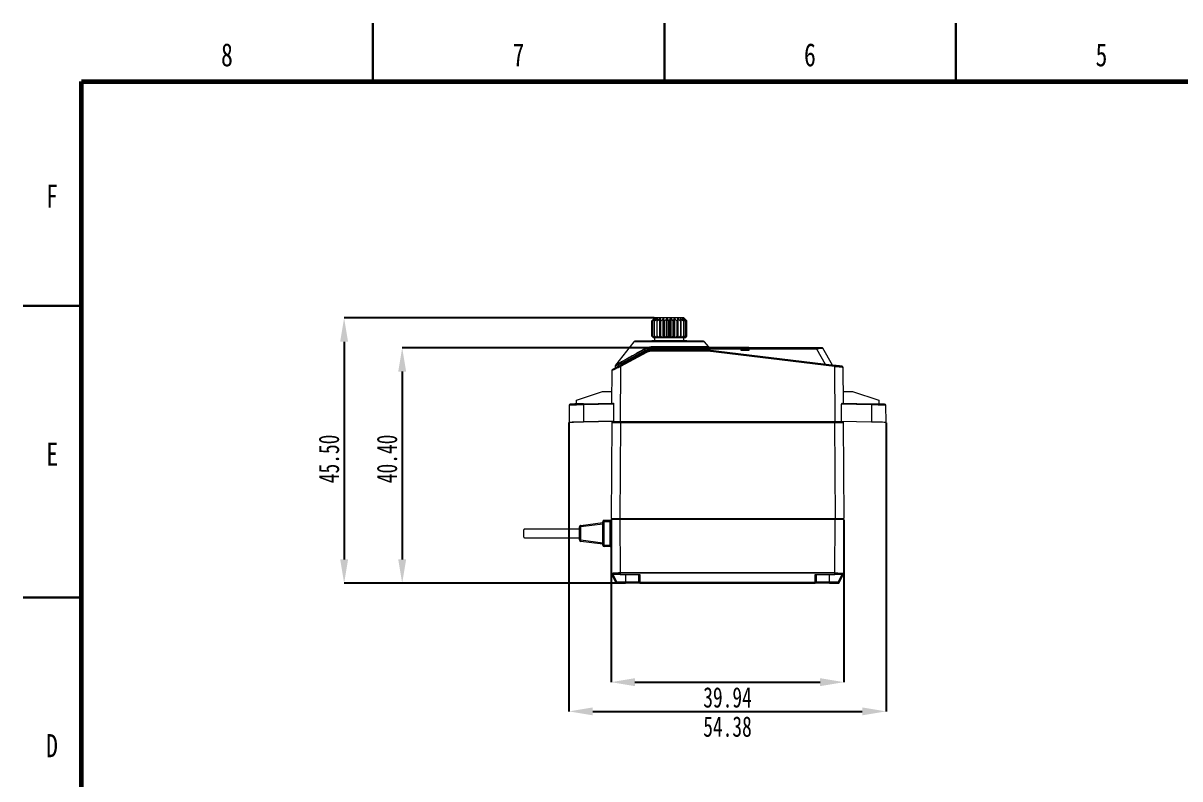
# Model space of a CAD drawing. Header units: millimetres. Extents: x 0 to 420, y 0 to 297.
# Drawn here: x 0 to 198.4, y 167.4 to 297 of the extents above; entities that cross this region are included whole.
import ezdxf

# ---------------------------------------------------------------- set-up
doc = ezdxf.new("R2010")
doc.units = ezdxf.units.MM
doc.layers.add('标注层', color=4, linetype='Continuous', lineweight=15)
doc.styles.add('SLDTEXTSTYLE1', font='TXT', dxfattribs={"width": 0.7})
doc.styles.add('SLDTEXTSTYLE5', font='TXT', dxfattribs={"width": 0.75})
doc.dimstyles.new('SLDDIMSTYLE0', dxfattribs={"dimtxt": 3.5, "dimasz": 4.08, "dimexe": 0, "dimexo": 0.0625, "dimgap": 0.875, "dimtad": 2, "dimrnd": 1e-09, "dimzin": 4, "dimdsep": 46, "dimtxsty": 'SLDTEXTSTYLE1', "dimsah": 1, "dimcen": 0.09, "dimadec": 0, "dimazin": 1, "dimtfac": 1, "dimtofl": 0, "dimtmove": 0, "dimatfit": 3, "dimfxl": 1, "dimfrac": 2, "dimtolj": 1, "dimtzin": 12, "dimarcsym": 0})
doc.dimstyles.new('SLDDIMSTYLE1', dxfattribs={"dimtxt": 3.5, "dimasz": 4.08, "dimexe": 0, "dimexo": 0.0625, "dimgap": 0.875, "dimtad": 2, "dimrnd": 1e-09, "dimzin": 12, "dimdsep": 46, "dimtxsty": 'SLDTEXTSTYLE1', "dimsah": 1, "dimcen": 0.09, "dimadec": 0, "dimazin": 3, "dimtfac": 1, "dimtofl": 0, "dimtmove": 0, "dimatfit": 3, "dimfxl": 1, "dimfrac": 2, "dimtolj": 1, "dimtzin": 12, "dimarcsym": 0})

# ---------------------------------------------------------------- blocks, each defined once
blk = doc.blocks.new('*D7')
at = {"layer": 'Defpoints', "color": 0, "transparency": 16777216}
for p in [(108.32, 246.43), (55.06, 200.93), (101.84, 200.93)]:
    blk.add_point(p, dxfattribs=at)
at = {"layer": '标注层', "color": 0, "lineweight": -2, "transparency": 16777216}
for p, q in [((108.26, 246.43), (55.06, 246.43)), ((55.06, 242.35), (55.06, 205.01)), ((101.78, 200.93), (55.06, 200.93))]:
    blk.add_line(p, q, dxfattribs=at)
at = {"layer": '标注层', "color": 0, "transparency": 16777216}
for points in [[(54.38, 242.35), (55.74, 242.35), (55.06, 246.43)], [(54.38, 205.01), (55.74, 205.01), (55.06, 200.93)]]:
    blk.add_solid(points, dxfattribs=at)
at = {"layer": '标注层', "color": 0, "transparency": 16777216, "insert": (50.69, 222.26), "char_height": 3.5, "attachment_point": 2, "rotation": 90, "style": 'SLDTEXTSTYLE1'}
blk.add_mtext('\\A1;45.50', dxfattribs=at)
blk = doc.blocks.new('*D8')
at = {"layer": 'Defpoints', "color": 0, "transparency": 16777216}
for p in [(124.52, 241.33), (65.02, 200.93), (101.84, 200.93)]:
    blk.add_point(p, dxfattribs=at)
at = {"layer": '标注层', "color": 0, "lineweight": -2, "transparency": 16777216}
for p, q in [((124.46, 241.33), (65.02, 241.33)), ((65.02, 237.25), (65.02, 205.01)), ((101.78, 200.93), (65.02, 200.93))]:
    blk.add_line(p, q, dxfattribs=at)
at = {"layer": '标注层', "color": 0, "transparency": 16777216}
for points in [[(64.34, 237.25), (65.7, 237.25), (65.02, 241.33)], [(64.34, 205.01), (65.7, 205.01), (65.02, 200.93)]]:
    blk.add_solid(points, dxfattribs=at)
at = {"layer": '标注层', "color": 0, "transparency": 16777216, "insert": (60.65, 222.26), "char_height": 3.5, "attachment_point": 2, "rotation": 90, "style": 'SLDTEXTSTYLE1'}
blk.add_mtext('\\A1;40.40', dxfattribs=at)
blk = doc.blocks.new('*D14')
at = {"layer": 'Defpoints', "color": 0, "transparency": 16777216}
for p in [(93.63, 228.52), (148.01, 228.52), (148.01, 178.96)]:
    blk.add_point(p, dxfattribs=at)
at = {"layer": '标注层', "color": 0, "lineweight": -2, "transparency": 16777216}
for p, q in [((93.63, 228.46), (93.63, 178.96)), ((148.01, 228.46), (148.01, 178.96)), ((97.71, 178.96), (143.93, 178.96))]:
    blk.add_line(p, q, dxfattribs=at)
at = {"layer": '标注层', "color": 0, "transparency": 16777216}
for points in [[(97.71, 179.64), (97.71, 178.28), (93.63, 178.96)], [(143.93, 179.64), (143.93, 178.28), (148.01, 178.96)]]:
    blk.add_solid(points, dxfattribs=at)
at = {"layer": '标注层', "color": 0, "transparency": 16777216, "insert": (120.82, 176.33), "char_height": 3.5, "attachment_point": 5, "style": 'SLDTEXTSTYLE1'}
blk.add_mtext('\\A1;54.38', dxfattribs=at)
blk = doc.blocks.new('*D15')
at = {"layer": 'Defpoints', "color": 0, "transparency": 16777216}
for p in [(100.85, 211.88), (140.79, 211.88), (140.79, 183.97)]:
    blk.add_point(p, dxfattribs=at)
at = {"layer": '标注层', "color": 0, "lineweight": -2, "transparency": 16777216}
for p, q in [((100.85, 211.82), (100.85, 183.97)), ((140.79, 211.82), (140.79, 183.97)), ((104.93, 183.97), (136.71, 183.97))]:
    blk.add_line(p, q, dxfattribs=at)
at = {"layer": '标注层', "color": 0, "transparency": 16777216}
for points in [[(104.93, 184.65), (104.93, 183.29), (100.85, 183.97)], [(136.71, 184.65), (136.71, 183.29), (140.79, 183.97)]]:
    blk.add_solid(points, dxfattribs=at)
at = {"layer": '标注层', "color": 0, "transparency": 16777216, "insert": (120.82, 181.34), "char_height": 3.5, "attachment_point": 5, "style": 'SLDTEXTSTYLE1'}
blk.add_mtext('\\A1;39.94', dxfattribs=at)

msp = doc.modelspace()

# ---------------------------------------------------------------- linework, layer by layer
at = {"color": 7, "linetype": 'Continuous', "lineweight": 30}
for p, q in [((60, 287), (60, 297)), ((110, 287), (110, 297)), ((160, 287), (160, 297)), ((10, 248.5), (0, 248.5)), ((10, 198.5), (0, 198.5))]:
    msp.add_line(p, q, dxfattribs=at)
at = {"color": 7, "linetype": 'Continuous', "lineweight": 60}
for p, q in [((10, 10), (10, 287)), ((10, 287), (410, 287))]:
    msp.add_line(p, q, dxfattribs=at)
at = {"color": 7, "linetype": 'Continuous', "lineweight": 15}
for p, q in [((107.829, 245.933), (108.232, 246.312)), ((108.323, 246.433), (107.912, 246.023)), ((108.245, 246.312), (107.931, 245.933)), ((107.972, 245.933), (108.412, 246.312)), ((108.445, 246.312), (108.22, 245.933)), ((108.294, 245.933), (108.744, 246.312)), ((113.323, 246.433), (108.323, 246.433)), ((108.794, 246.312), (108.673, 245.933)), ((108.775, 245.933), (109.206, 246.312)), ((109.206, 243.033), (109.206, 246.312)), ((109.27, 246.312), (109.261, 245.933)), ((109.385, 245.933), (109.77, 246.312)), ((109.77, 243.033), (109.77, 246.312)), ((109.844, 246.312), (109.947, 245.933)), ((109.844, 243.033), (109.844, 246.312)), ((110.085, 245.933), (110.4, 246.312)), ((110.4, 243.033), (110.4, 246.312)), ((110.48, 246.312), (110.688, 245.933)), ((110.48, 243.033), (110.48, 246.312)), ((110.831, 245.933), (111.056, 246.312)), ((111.056, 243.033), (111.056, 246.312)), ((111.137, 246.312), (111.438, 245.933)), ((111.137, 243.033), (111.137, 246.312)), ((111.577, 245.933), (111.698, 246.312)), ((111.698, 243.033), (111.698, 246.312)), ((111.774, 246.312), (112.149, 245.933)), ((111.774, 243.033), (111.774, 246.312)), ((112.276, 245.933), (112.285, 246.312)), ((112.285, 243.033), (112.285, 246.312)), ((112.351, 246.312), (112.776, 245.933)), ((112.351, 243.033), (112.351, 246.312)), ((112.883, 245.933), (112.78, 246.312)), ((112.833, 246.312), (113.281, 245.933)), ((113.36, 245.933), (113.152, 246.312)), ((113.188, 246.312), (113.631, 245.933)), ((113.547, 246.209), (113.323, 246.433)), ((113.678, 245.933), (113.378, 246.312)), ((113.394, 246.312), (113.805, 245.933)), ((113.817, 245.933), (113.547, 246.209)), ((107.912, 246.023), (107.823, 245.933)), ((107.823, 245.933), (107.829, 245.933)), ((107.823, 245.933), (107.823, 243.333)), ((107.829, 243.333), (107.829, 245.933)), ((107.931, 245.933), (107.972, 245.933)), ((107.931, 245.933), (107.931, 243.333)), ((107.972, 243.333), (107.972, 245.933)), ((108.22, 245.933), (108.294, 245.933)), ((108.22, 245.933), (108.22, 243.333)), ((108.294, 243.333), (108.294, 245.933)), ((108.673, 245.933), (108.775, 245.933)), ((108.673, 245.933), (108.673, 243.333)), ((108.775, 243.333), (108.775, 245.933)), ((109.261, 245.933), (109.385, 245.933)), ((109.261, 245.933), (109.261, 243.333)), ((109.385, 243.333), (109.385, 245.933)), ((109.947, 245.933), (110.085, 245.933)), ((109.947, 245.933), (109.947, 243.333)), ((110.085, 243.333), (110.085, 245.933)), ((110.688, 245.933), (110.688, 243.333)), ((110.688, 245.933), (110.831, 245.933)), ((110.831, 243.333), (110.831, 245.933)), ((111.438, 245.933), (111.577, 245.933)), ((111.438, 245.933), (111.438, 243.333)), ((111.577, 243.333), (111.577, 245.933)), ((112.149, 245.933), (112.276, 245.933)), ((112.149, 245.933), (112.149, 243.333)), ((112.276, 243.333), (112.276, 245.933)), ((112.776, 245.933), (112.883, 245.933)), ((112.776, 245.933), (112.776, 243.333)), ((112.883, 243.333), (112.883, 245.933)), ((113.281, 245.933), (113.36, 245.933)), ((113.281, 245.933), (113.281, 243.333)), ((113.36, 243.333), (113.36, 245.933)), ((113.631, 245.933), (113.678, 245.933)), ((113.631, 245.933), (113.631, 243.333)), ((113.678, 243.333), (113.678, 245.933)), ((113.805, 245.933), (113.817, 245.933)), ((113.805, 245.933), (113.805, 243.333)), ((113.817, 243.333), (113.817, 245.933)), ((104.763, 242.356), (101.606, 238.316)), ((107.823, 243.333), (107.912, 243.245)), ((107.823, 242.533), (107.823, 242.433)), ((113.823, 242.533), (107.823, 242.533)), ((108.146, 243.033), (107.829, 243.333)), ((107.912, 243.244), (108.123, 243.033)), ((107.931, 243.333), (107.972, 243.333)), ((107.931, 243.333), (108.178, 243.033)), ((108.318, 243.033), (107.972, 243.333)), ((108.146, 243.033), (108.123, 243.033)), ((108.178, 243.033), (108.146, 243.033)), ((108.318, 243.033), (108.178, 243.033)), ((108.22, 243.333), (108.397, 243.033)), ((108.648, 243.033), (108.294, 243.333)), ((108.397, 243.033), (108.318, 243.033)), ((108.323, 243.033), (108.323, 242.533)), ((108.648, 243.033), (108.397, 243.033)), ((108.744, 243.033), (108.648, 243.033)), ((108.673, 243.333), (108.775, 243.333)), ((108.673, 243.333), (108.768, 243.033)), ((108.768, 243.033), (108.744, 243.033)), ((109.114, 243.033), (108.768, 243.033)), ((109.114, 243.033), (108.775, 243.333)), ((109.206, 243.033), (109.114, 243.033)), ((109.268, 243.033), (109.206, 243.033)), ((109.261, 243.333), (109.385, 243.333)), ((109.261, 243.333), (109.268, 243.033)), ((109.688, 243.033), (109.268, 243.033)), ((109.688, 243.033), (109.385, 243.333)), ((109.77, 243.033), (109.688, 243.033)), ((109.844, 243.033), (109.77, 243.033)), ((109.866, 243.033), (109.844, 243.033)), ((109.947, 243.333), (109.866, 243.033)), ((110.333, 243.033), (109.866, 243.033)), ((109.947, 243.333), (110.085, 243.333)), ((110.333, 243.033), (110.085, 243.333)), ((110.4, 243.033), (110.333, 243.033)), ((110.48, 243.033), (110.4, 243.033)), ((110.524, 243.033), (110.48, 243.033)), ((110.688, 243.333), (110.524, 243.033)), ((111.008, 243.033), (110.524, 243.033)), ((110.688, 243.333), (110.831, 243.333)), ((111.008, 243.033), (110.831, 243.333)), ((111.056, 243.033), (111.008, 243.033)), ((111.137, 243.033), (111.056, 243.033)), ((111.201, 243.033), (111.137, 243.033)), ((111.438, 243.333), (111.201, 243.033)), ((111.672, 243.033), (111.201, 243.033)), ((111.438, 243.333), (111.577, 243.333)), ((111.672, 243.033), (111.577, 243.333)), ((111.698, 243.033), (111.672, 243.033)), ((111.774, 243.033), (111.698, 243.033)), ((111.854, 243.033), (111.774, 243.033)), ((112.149, 243.333), (111.854, 243.033)), ((112.283, 243.033), (111.854, 243.033)), ((112.283, 243.033), (112.276, 243.333)), ((112.285, 243.033), (112.283, 243.033)), ((112.351, 243.033), (112.285, 243.033)), ((112.442, 243.033), (112.351, 243.033)), ((112.776, 243.333), (112.442, 243.033)), ((112.802, 243.033), (112.442, 243.033)), ((112.776, 243.333), (112.883, 243.333)), ((112.833, 243.033), (112.801, 243.033)), ((112.802, 243.033), (112.883, 243.333)), ((112.928, 243.033), (112.833, 243.033)), ((113.281, 243.333), (112.928, 243.033)), ((113.196, 243.033), (112.928, 243.033)), ((113.196, 243.033), (113.36, 243.333)), ((113.283, 243.033), (113.196, 243.033)), ((113.281, 243.333), (113.36, 243.333)), ((113.631, 243.333), (113.283, 243.033)), ((113.323, 242.533), (113.323, 243.033)), ((113.442, 243.033), (113.678, 243.333)), ((113.482, 243.033), (113.442, 243.033)), ((113.805, 243.333), (113.482, 243.033)), ((113.523, 243.033), (113.817, 243.333)), ((113.523, 243.033), (113.547, 243.058)), ((113.631, 243.333), (113.678, 243.333)), ((113.805, 243.333), (113.817, 243.333)), ((113.823, 242.433), (113.823, 242.533)), ((117.532, 241.525), (116.883, 242.356)), ((106.822, 240.691), (102.38, 238.279)), ((106.917, 240.517), (102.475, 238.105)), ((106.609, 241.03), (102.575, 238.84)), ((102.67, 238.665), (106.704, 240.855)), ((117.451, 240.933), (107.776, 240.933)), ((107.776, 240.933), (107.776, 240.735)), ((117.439, 240.735), (107.776, 240.735)), ((107.802, 241.333), (107.802, 241.133)), ((123.123, 241.333), (107.802, 241.333)), ((107.802, 241.133), (123.123, 241.133)), ((139.17, 238.104), (117.439, 240.735)), ((139.194, 238.301), (117.451, 240.933)), ((123.123, 241.275), (123.123, 241.333)), ((123.123, 241.133), (123.123, 241.275)), ((123.123, 241.133), (123.123, 240.933)), ((123.323, 241.133), (123.123, 241.133)), ((123.123, 240.933), (124.523, 240.933)), ((123.155, 241.333), (123.765, 241.333)), ((123.323, 240.933), (123.323, 241.133)), ((123.717, 241.133), (124.323, 241.133)), ((123.717, 240.933), (123.717, 241.133)), ((124.523, 241.133), (124.323, 241.133)), ((124.323, 241.133), (124.323, 240.933)), ((124.523, 241.333), (124.523, 241.275)), ((136.066, 241.333), (124.523, 241.333)), ((124.523, 241.275), (124.523, 241.133)), ((124.523, 240.933), (124.523, 241.133)), ((124.523, 241.133), (136.066, 241.133)), ((136.066, 241.133), (136.066, 241.333)), ((136.066, 241.133), (137.589, 238.495)), ((138.831, 238.345), (137.163, 241.233)), ((101.57, 238.207), (101.576, 238.227)), ((101.57, 238.176), (101.57, 237.84)), ((101.633, 238.326), (101.642, 238.329)), ((101.642, 238.329), (101.635, 238.327)), ((102.475, 238.105), (102.393, 228.683)), ((102.67, 238.437), (102.67, 238.665)), ((139.17, 238.104), (139.252, 228.683)), ((100.969, 237.396), (100.921, 231.833)), ((140.725, 231.833), (140.671, 237.946)), ((94.894, 232.333), (99.394, 233.833)), ((94.894, 231.7), (94.894, 232.333)), ((99.394, 233.833), (100.938, 233.833)), ((140.707, 233.833), (142.251, 233.833)), ((142.251, 233.833), (146.751, 232.333)), ((146.751, 232.333), (146.751, 231.7)), ((93.683, 231.482), (93.632, 228.573)), ((96.129, 231.728), (101.13, 231.838)), ((101.271, 231.644), (96.134, 231.531)), ((96.134, 231.531), (96.134, 228.628)), ((101.269, 231.833), (101.27, 231.644)), ((145.512, 231.531), (140.376, 231.644)), ((140.515, 231.838), (145.516, 231.728)), ((145.512, 231.531), (145.512, 228.578)), ((148.014, 228.523), (147.963, 231.482)), ((93.633, 228.523), (93.632, 228.573)), ((101.266, 228.741), (96.134, 228.628)), ((96.134, 228.628), (96.135, 228.578)), ((101.265, 228.691), (96.135, 228.578)), ((100.973, 228.533), (100.857, 212.033)), ((100.894, 228.683), (102.393, 228.683)), ((100.973, 228.683), (100.973, 228.533)), ((102.473, 228.533), (102.357, 212.033)), ((102.393, 228.683), (139.252, 228.683)), ((102.473, 228.533), (139.173, 228.533)), ((139.173, 228.533), (139.288, 212.033)), ((139.252, 228.683), (140.751, 228.683)), ((145.512, 228.578), (140.38, 228.691)), ((140.673, 228.683), (140.673, 228.533)), ((140.673, 228.533), (140.788, 212.033)), ((95.641, 210.613), (95.422, 210.613)), ((95.422, 208.354), (95.422, 210.613)), ((95.641, 210.861), (99.422, 211.333)), ((99.422, 211.085), (95.641, 210.613)), ((95.641, 208.354), (95.641, 210.613)), ((99.672, 211.483), (99.422, 211.483)), ((99.422, 207.483), (99.422, 211.483)), ((99.672, 211.66), (99.672, 211.733)), ((99.672, 211.733), (100.672, 211.733)), ((99.672, 211.483), (99.672, 211.66)), ((99.672, 207.483), (99.672, 211.483)), ((100.672, 211.483), (99.672, 211.483)), ((100.672, 211.66), (100.672, 211.733)), ((100.672, 211.483), (100.672, 211.66)), ((100.672, 207.483), (100.672, 211.483)), ((102.353, 211.883), (100.853, 211.883)), ((100.934, 202.614), (100.853, 211.883)), ((100.857, 212.033), (102.357, 212.033)), ((101.653, 212.033), (101.653, 211.883)), ((139.292, 211.883), (102.353, 211.883)), ((102.353, 211.883), (102.433, 202.72)), ((102.357, 212.033), (139.288, 212.033)), ((139.212, 202.72), (139.292, 211.883)), ((139.288, 212.033), (140.788, 212.033)), ((140.792, 211.883), (139.292, 211.883)), ((139.993, 212.033), (139.993, 211.883)), ((140.792, 211.883), (140.711, 202.614)), ((86.037, 208.733), (95.422, 208.733)), ((95.422, 210.233), (86.039, 210.233)), ((95.422, 208.354), (95.641, 208.354)), ((95.641, 208.354), (99.422, 207.881)), ((99.422, 207.633), (95.641, 208.106)), ((99.422, 207.483), (99.672, 207.483)), ((99.672, 207.306), (99.672, 207.483)), ((99.672, 207.483), (100.672, 207.483)), ((99.672, 207.233), (99.672, 207.306)), ((100.672, 207.233), (99.672, 207.233)), ((100.672, 207.306), (100.672, 207.483)), ((100.672, 207.233), (100.672, 207.306)), ((100.934, 202.614), (100.934, 202.614)), ((100.934, 202.614), (100.934, 202.614)), ((100.935, 202.592), (100.936, 202.586)), ((100.935, 202.592), (100.936, 202.584)), ((100.939, 202.57), (100.954, 202.528)), ((100.939, 202.57), (100.954, 202.528)), ((101, 202.433), (100.954, 202.529)), ((101.664, 201.047), (101, 202.433)), ((101.845, 201.133), (101.221, 202.433)), ((102.404, 202.635), (102.403, 202.433)), ((102.403, 202.433), (105.773, 202.433)), ((102.433, 202.636), (102.404, 202.635)), ((139.212, 202.72), (102.433, 202.72)), ((102.433, 202.636), (102.433, 202.72)), ((139.212, 202.636), (102.433, 202.636)), ((103.323, 202.433), (103.323, 201.133)), ((105.573, 202.433), (105.573, 201.133)), ((105.773, 202.433), (105.773, 201.047)), ((135.873, 202.433), (139.242, 202.433)), ((135.873, 201.047), (135.873, 202.433)), ((136.073, 201.133), (136.073, 202.433)), ((138.323, 201.133), (138.323, 202.433)), ((139.212, 202.636), (139.212, 202.72)), ((139.242, 202.635), (139.212, 202.636)), ((139.242, 202.433), (139.242, 202.635)), ((140.424, 202.433), (139.801, 201.133)), ((140.646, 202.433), (139.981, 201.047)), ((140.692, 202.529), (140.646, 202.433)), ((140.691, 202.528), (140.706, 202.57)), ((140.691, 202.528), (140.706, 202.57)), ((140.708, 202.584), (140.706, 202.57)), ((140.709, 202.584), (140.71, 202.592)), ((140.711, 202.614), (140.711, 202.614)), ((140.711, 202.614), (140.711, 202.614)), ((101.845, 201.133), (101.845, 200.933)), ((103.323, 201.133), (101.845, 201.133)), ((101.845, 200.933), (103.323, 200.933)), ((105.573, 201.133), (103.323, 201.133)), ((103.323, 201.133), (103.323, 200.933)), ((135.873, 201.047), (105.773, 201.047)), ((105.773, 201.047), (105.773, 200.964)), ((105.773, 200.964), (105.773, 200.933)), ((105.773, 200.933), (135.873, 200.933)), ((135.873, 200.964), (135.873, 201.047)), ((135.873, 200.933), (135.873, 200.964)), ((138.323, 201.133), (136.073, 201.133)), ((138.323, 201.133), (138.323, 200.933)), ((139.801, 201.133), (138.323, 201.133)), ((138.323, 200.933), (139.801, 200.933)), ((139.801, 200.933), (139.801, 201.133))]:
    msp.add_line(p, q, dxfattribs=at)
at = {"color": 8, "linetype": 'Continuous', "lineweight": 15}
for p, q in [((108.232, 246.296), (108.232, 246.312)), ((108.412, 246.257), (108.412, 246.312)), ((108.744, 246.155), (108.744, 246.312)), ((112.833, 246.312), (112.833, 246.117)), ((113.188, 246.312), (113.188, 246.247)), ((113.394, 246.312), (113.394, 246.291)), ((116.883, 242.356), (104.763, 242.356)), ((108.744, 243.033), (108.744, 243.11)), ((112.833, 243.148), (112.833, 243.033)), ((107.969, 241.525), (117.532, 241.525)), ((123.323, 241.133), (123.717, 241.133)), ((102.473, 228.683), (102.473, 228.533)), ((139.173, 228.683), (139.173, 228.533)), ((100.857, 211.483), (100.672, 211.483)), ((102.653, 212.033), (102.653, 211.883)), ((138.993, 211.883), (138.993, 212.033)), ((100.672, 207.483), (100.891, 207.483))]:
    msp.add_line(p, q, dxfattribs=at)
at = {"color": 7, "linetype": 'Continuous', "lineweight": 15, "flags": 128}
for points in [[(108.22, 243.333), (108.229, 243.333), (108.238, 243.333), (108.247, 243.333), (108.257, 243.333), (108.266, 243.333), (108.275, 243.333), (108.285, 243.333), (108.294, 243.333)], [(112.149, 243.333), (112.165, 243.333), (112.181, 243.333), (112.197, 243.333), (112.212, 243.333), (112.228, 243.333), (112.244, 243.333), (112.26, 243.333), (112.276, 243.333)], [(113.442, 243.033), (113.426, 243.033), (113.41, 243.033), (113.392, 243.033), (113.372, 243.033), (113.352, 243.033), (113.33, 243.033), (113.307, 243.033), (113.283, 243.033)], [(113.523, 243.033), (113.522, 243.033), (113.521, 243.033), (113.518, 243.033), (113.513, 243.033), (113.507, 243.033), (113.5, 243.033), (113.492, 243.033), (113.482, 243.033)], [(106.609, 241.03), (106.615, 241.036), (106.62, 241.045), (106.623, 241.057), (106.624, 241.072), (106.622, 241.091), (106.619, 241.112), (106.615, 241.136), (106.608, 241.162)], [(106.609, 241.03), (106.611, 241.027), (106.616, 241.017), (106.625, 241.001), (106.637, 240.979), (106.651, 240.952), (106.668, 240.922), (106.686, 240.889), (106.704, 240.855)], [(102.575, 238.84), (102.577, 238.837), (102.582, 238.827), (102.591, 238.811), (102.603, 238.789), (102.617, 238.762), (102.634, 238.732), (102.651, 238.699), (102.67, 238.665)], [(148.014, 228.523), (147.976, 228.524), (147.863, 228.527), (147.679, 228.531), (147.429, 228.536), (147.12, 228.543), (146.763, 228.551), (146.367, 228.559), (145.946, 228.569), (145.512, 228.578)], [(101.664, 201.047), (101.668, 201.048), (101.678, 201.053), (101.695, 201.061), (101.717, 201.072), (101.744, 201.085), (101.776, 201.1), (101.809, 201.116), (101.845, 201.133)], [(105.573, 201.133), (105.576, 201.116), (105.588, 201.1), (105.606, 201.085), (105.631, 201.072), (105.661, 201.061), (105.696, 201.053), (105.734, 201.048), (105.773, 201.047)], [(135.873, 201.047), (135.912, 201.048), (135.949, 201.053), (135.984, 201.061), (136.014, 201.072), (136.039, 201.085), (136.057, 201.1), (136.069, 201.116), (136.073, 201.133)], [(139.801, 201.133), (139.836, 201.116), (139.87, 201.1), (139.901, 201.085), (139.928, 201.072), (139.951, 201.061), (139.967, 201.053), (139.978, 201.048), (139.981, 201.047)]]:
    msp.add_lwpolyline(points, dxfattribs=at)
at = {"color": 7, "linetype": 'Continuous', "lineweight": 15}
for centre, radius, start, end in [((104.92, 242.233), 0.2, 90, 142), ((107.824, 237.353), 5.98, 89.95347, 90.01096), ((116.725, 242.233), 0.2, 38, 90), ((107.802, 238.833), 2.5, 90, 118.49532), ((96.439, 234.885), 11.896, 28.25796, 29.21385), ((107.74, 241.556), 0.232, 285.52063, 352.30329), ((117.926, 241.833), 0.5, 218, 270), ((123.123, 241.133), 0.2, 0, 90), ((123.959, 241.18), 0.247, 141.76875, 190.97744), ((124.523, 241.133), 0.2, 90, 180), ((136.99, 241.133), 0.2, 30, 90), ((101.77, 238.176), 0.2, 118.49532, 180), ((101.77, 238.195), 0.2, 141.93, 179.99736), ((101.354, 238.672), 0.448, 309.96818, 323.2803), ((101.452, 238.761), 0.466, 298.52819, 323.39973), ((92.02, 232.486), 11.869, 28.25661, 29.21467), ((186.505, 232.421), 47.675, 172.91628, 173.15456), ((140.471, 237.945), 0.2, 0.5, 83.09627), ((101.169, 237.395), 0.2, 118.49532, 179.5), ((93.883, 231.478), 0.2, 91.26255, 179), ((-31.357, 228.77), 127.521, 1.24089, 1.32919), ((273.002, 228.77), 127.521, 178.67081, 178.75911), ((147.763, 231.478), 0.2, 1, 88.73745), ((95.672, 210.613), 0.25, 97.12501, 180), ((95.732, 210.807), 0.106, 149.65666, 191.14842), ((97.136, 210.808), 1.508, 180.79407, 187.42779), ((99.672, 211.483), 0.25, 90, 180), ((100.672, 211.483), 0.25, 42.90226, 90), ((95.672, 208.354), 0.25, 180, 262.87498), ((97.137, 208.159), 1.508, 172.57231, 179.20588), ((95.732, 208.159), 0.106, 168.85212, 210.3428), ((99.672, 207.483), 0.25, 180, 270), ((100.672, 207.483), 0.25, 270, 331.90842), ((101.845, 201.133), 0.2, 205.60994, 237.80497), ((101.845, 201.133), 0.2, 237.80497, 270), ((105.773, 201.133), 0.2, 180, 270), ((135.873, 201.133), 0.2, 270, 360), ((139.801, 201.133), 0.2, 270, 302.19503), ((139.801, 201.133), 0.2, 302.19503, 334.39006)]:
    msp.add_arc(centre, radius, start, end, dxfattribs=at)
for centre, major_axis, ratio, start_param, end_param in [((117.439, 240.733), (0.012, 0.2), 0.0005245, 0.0000004, 1.5621013), ((103.382, 342.04), (1.5, 171.863), 0.0087275, 2.2684289, 2.2906774), ((138.263, 342.04), (-1.5, 171.863), 0.0087275, 3.9921208, 4.014756), ((101.404, 115.321), (1.503, 172.123), 0.0087144, 0.851452, 0.8518384)]:
    msp.add_ellipse(centre, major_axis=major_axis, ratio=ratio, start_param=start_param, end_param=end_param, dxfattribs=at)
for points, knots in [([(108.232, 246.312), (108.237, 246.317), (108.245, 246.324), (108.254, 246.331), (108.259, 246.334), (108.26, 246.333), (108.259, 246.329), (108.254, 246.322), (108.248, 246.316), (108.245, 246.312)], [0, 0, 0, 0, 0.19728145, 0.33920198, 0.45847738, 0.57808388, 0.69120321, 0.84804922, 1, 1, 1, 1]), ([(108.412, 246.312), (108.417, 246.317), (108.426, 246.324), (108.438, 246.331), (108.446, 246.334), (108.451, 246.333), (108.452, 246.329), (108.451, 246.322), (108.447, 246.316), (108.445, 246.312)], [0, 0, 0, 0, 0.19728156, 0.33920301, 0.45847702, 0.57808303, 0.69120292, 0.8480482, 1, 1, 1, 1]), ([(108.744, 246.312), (108.749, 246.317), (108.759, 246.324), (108.772, 246.331), (108.783, 246.334), (108.79, 246.333), (108.795, 246.329), (108.797, 246.322), (108.795, 246.316), (108.794, 246.312)], [0, 0, 0, 0, 0.19728002, 0.33920185, 0.45847229, 0.57808309, 0.69120211, 0.84804755, 1, 1, 1, 1]), ([(109.206, 246.312), (109.211, 246.317), (109.221, 246.324), (109.235, 246.331), (109.247, 246.334), (109.257, 246.333), (109.265, 246.329), (109.27, 246.322), (109.27, 246.316), (109.27, 246.312)], [0, 0, 0, 0, 0.1972796, 0.3392007, 0.4584725, 0.5780812, 0.6912001, 0.8480476, 1, 1, 1, 1]), ([(109.77, 246.312), (109.775, 246.317), (109.783, 246.324), (109.798, 246.331), (109.811, 246.334), (109.822, 246.333), (109.833, 246.329), (109.841, 246.322), (109.843, 246.316), (109.844, 246.312)], [0, 0, 0, 0, 0.19728406, 0.33920465, 0.45848085, 0.57808634, 0.6912033, 0.84804744, 1, 1, 1, 1]), ([(110.4, 246.312), (110.404, 246.317), (110.411, 246.324), (110.425, 246.331), (110.438, 246.334), (110.451, 246.333), (110.463, 246.329), (110.473, 246.322), (110.478, 246.316), (110.48, 246.312)], [0, 0, 0, 0, 0.1972781, 0.339205, 0.4584721, 0.5780872, 0.6912063, 0.8480484, 1, 1, 1, 1]), ([(111.056, 246.312), (111.059, 246.317), (111.065, 246.324), (111.077, 246.331), (111.09, 246.334), (111.102, 246.333), (111.116, 246.329), (111.128, 246.322), (111.134, 246.316), (111.137, 246.312)], [0, 0, 0, 0, 0.19728462, 0.33919789, 0.45847432, 0.57808584, 0.69120245, 0.84804829, 1, 1, 1, 1]), ([(111.698, 246.312), (111.7, 246.317), (111.703, 246.324), (111.714, 246.331), (111.725, 246.334), (111.737, 246.333), (111.75, 246.329), (111.763, 246.322), (111.77, 246.316), (111.774, 246.312)], [0, 0, 0, 0, 0.1972801, 0.3391996, 0.458474, 0.5780824, 0.6912016, 0.84805, 1, 1, 1, 1]), ([(112.285, 246.312), (112.286, 246.317), (112.287, 246.324), (112.294, 246.331), (112.303, 246.334), (112.313, 246.333), (112.326, 246.329), (112.339, 246.322), (112.347, 246.316), (112.351, 246.312)], [0, 0, 0, 0, 0.1972812, 0.3391994, 0.4584732, 0.5780851, 0.6912048, 0.8480454, 1, 1, 1, 1]), ([(112.78, 246.312), (112.779, 246.317), (112.778, 246.324), (112.781, 246.331), (112.788, 246.334), (112.796, 246.333), (112.807, 246.329), (112.82, 246.322), (112.829, 246.316), (112.833, 246.312)], [0, 0, 0, 0, 0.1972819, 0.3392034, 0.4584745, 0.5780809, 0.6911986, 0.8480447, 1, 1, 1, 1]), ([(113.152, 246.312), (113.15, 246.317), (113.146, 246.324), (113.146, 246.331), (113.149, 246.334), (113.155, 246.333), (113.164, 246.329), (113.175, 246.322), (113.184, 246.316), (113.188, 246.312)], [0, 0, 0, 0, 0.1972818, 0.3392011, 0.458475, 0.5780815, 0.6912023, 0.8480457, 1, 1, 1, 1]), ([(113.378, 246.312), (113.374, 246.317), (113.368, 246.324), (113.365, 246.331), (113.365, 246.334), (113.368, 246.333), (113.374, 246.329), (113.383, 246.322), (113.391, 246.316), (113.394, 246.312)], [0, 0, 0, 0, 0.1972802, 0.3392013, 0.4584755, 0.5780829, 0.6912018, 0.8480477, 1, 1, 1, 1]), ([(116.725, 242.433), (116.725, 242.433), (116.103, 242.433), (113.889, 242.433), (112.388, 242.433), (109.257, 242.433), (107.756, 242.433), (105.542, 242.433), (104.92, 242.433), (104.92, 242.433)], [0, 0, 0, 0, 0.25, 0.25, 0.5, 0.5, 0.75, 0.75, 1, 1, 1, 1]), ([(101.826, 238.483), (101.845, 238.494), (101.882, 238.514), (101.948, 238.551), (102.024, 238.593), (102.108, 238.641), (102.202, 238.693), (102.305, 238.75), (102.418, 238.813), (102.646, 238.94), (103.044, 239.162), (103.64, 239.494), (104.324, 239.878), (104.913, 240.207), (105.431, 240.499), (105.855, 240.737), (106.258, 240.964), (106.52, 241.113), (106.608, 241.162)], [0, 0, 0, 0, 0.02969, 0.0597937, 0.0903186, 0.121271, 0.1526563, 0.1844789, 0.2167423, 0.2494493, 0.3686257, 0.499267, 0.6145645, 0.7495246, 0.8050638, 0.8747918, 0.9581977, 1, 1, 1, 1]), ([(106.608, 241.162), (106.652, 241.186), (106.74, 241.234), (106.877, 241.298), (107.016, 241.354), (107.158, 241.402), (107.364, 241.46), (107.636, 241.514), (107.857, 241.522), (107.969, 241.525)], [0, 0, 0, 0, 0.1016107, 0.203532, 0.3063354, 0.4105895, 0.5168531, 0.7561673, 1, 1, 1, 1]), ([(107.776, 240.735), (107.733, 240.734), (107.647, 240.732), (107.52, 240.719), (107.394, 240.696), (107.271, 240.665), (107.151, 240.625), (107.032, 240.576), (106.956, 240.537), (106.917, 240.517)], [0, 0, 0, 0, 0.1446869, 0.2875522, 0.4293127, 0.5707022, 0.7124602, 0.8553205, 1, 1, 1, 1]), ([(123.765, 241.333), (123.791, 241.333), (123.843, 241.333), (123.918, 241.333), (123.991, 241.333), (124.086, 241.333), (124.198, 241.333), (124.314, 241.333), (124.408, 241.333), (124.474, 241.333), (124.515, 241.333), (124.52, 241.333), (124.523, 241.333)], [0, 0, 0, 0, 0.0610445, 0.1216465, 0.1821995, 0.2430978, 0.3713976, 0.5000952, 0.6283951, 0.7570929, 0.8782528, 1, 1, 1, 1]), ([(136.99, 241.333), (136.99, 241.333), (136.962, 241.333), (136.86, 241.333), (136.787, 241.333), (136.524, 241.333), (136.294, 241.333), (136.066, 241.333)], [0, 0, 0, 0, 0.25, 0.25, 0.5, 0.5, 1, 1, 1, 1]), ([(137.163, 241.233), (137.162, 241.233), (137.16, 241.233), (137.145, 241.232), (137.12, 241.23), (137.084, 241.226), (137.038, 241.222), (136.982, 241.217), (136.895, 241.209), (136.761, 241.197), (136.598, 241.182), (136.433, 241.167), (136.265, 241.152), (136.137, 241.14), (136.066, 241.133)], [0, 0, 0, 0, 0.0573639, 0.1155347, 0.1746228, 0.2347338, 0.295968, 0.3584201, 0.4221797, 0.5469181, 0.6851329, 0.7664808, 0.8714392, 1, 1, 1, 1]), ([(102.475, 238.105), (102.433, 238.086), (102.353, 238.048), (102.241, 237.995), (102.141, 237.949), (102.054, 237.908), (101.921, 237.845), (101.747, 237.764), (101.519, 237.656), (101.308, 237.557), (101.154, 237.484), (101.062, 237.44), (101.008, 237.415), (100.975, 237.4), (100.971, 237.397), (100.969, 237.396)], [0, 0, 0, 0, 0.0559883, 0.1064817, 0.1514802, 0.1909841, 0.2249941, 0.3376532, 0.4387699, 0.5785487, 0.7083536, 0.7828696, 0.8561704, 0.928472, 1, 1, 1, 1]), ([(102.38, 238.279), (102.058, 238.105), (101.733, 237.929), (101.361, 237.727), (101.257, 237.67), (101.113, 237.592), (101.074, 237.57), (101.074, 237.57)], [0, 0, 0, 0, 0.5, 0.5, 0.75, 0.75, 1, 1, 1, 1]), ([(102.67, 238.665), (102.636, 238.649), (102.57, 238.62), (102.477, 238.579), (102.394, 238.542), (102.321, 238.51), (102.258, 238.482), (102.149, 238.433), (102.004, 238.369), (101.843, 238.297), (101.72, 238.243), (101.634, 238.205), (101.58, 238.181), (101.573, 238.178), (101.57, 238.176)], [0, 0, 0, 0, 0.0622168, 0.1189249, 0.1701243, 0.2158154, 0.2559992, 0.2906777, 0.429937, 0.5547198, 0.6719686, 0.7848957, 0.8940404, 1, 1, 1, 1]), ([(101.613, 238.318), (101.618, 238.323), (101.628, 238.332), (101.651, 238.352), (101.678, 238.375), (101.701, 238.395), (101.713, 238.405)], [0, 0, 0, 0, 0.2408785, 0.487639, 0.7405881, 1, 1, 1, 1]), ([(101.613, 238.325), (101.613, 238.324), (101.613, 238.324), (101.613, 238.32), (101.613, 238.318)], [0, 0, 0, 0, 0.4998715, 1, 1, 1, 1]), ([(102.575, 238.84), (102.352, 238.719), (102.127, 238.597), (101.871, 238.458), (101.8, 238.42), (101.701, 238.366), (101.675, 238.352), (101.675, 238.352)], [0, 0, 0, 0, 0.5, 0.5, 0.75, 0.75, 1, 1, 1, 1]), ([(101.713, 238.405), (101.724, 238.414), (101.749, 238.434), (101.786, 238.46), (101.812, 238.475), (101.826, 238.483)], [0, 0, 0, 0, 0.2937418, 0.6269869, 1, 1, 1, 1]), ([(140.671, 237.946), (140.67, 237.946), (140.669, 237.947), (140.654, 237.948), (140.629, 237.951), (140.595, 237.955), (140.551, 237.96), (140.497, 237.965), (140.432, 237.972), (140.359, 237.98), (140.269, 237.989), (140.157, 238.001), (140.015, 238.016), (139.845, 238.034), (139.645, 238.055), (139.417, 238.078), (139.254, 238.095), (139.17, 238.104)], [0, 0, 0, 0, 0.0506132, 0.1016948, 0.1532492, 0.2052804, 0.2577927, 0.3107898, 0.3642757, 0.418254, 0.4727284, 0.5408751, 0.6169124, 0.7008431, 0.7926683, 0.8923876, 1, 1, 1, 1]), ([(140.113, 238.189), (140.052, 238.197), (139.931, 238.211), (139.706, 238.236), (139.458, 238.261), (139.281, 238.278), (139.192, 238.287)], [0, 0, 0, 0, 0.2448239, 0.4930576, 0.7448271, 1, 1, 1, 1]), ([(140.495, 238.143), (140.477, 238.145), (140.44, 238.15), (140.234, 238.175), (140.072, 238.194), (140.031, 238.199)], [0, 0, 0, 0, 0.4345706, 0.8565113, 1, 1, 1, 1]), ([(96.134, 231.531), (96.08, 231.53), (95.974, 231.528), (95.818, 231.525), (95.667, 231.522), (95.522, 231.519), (95.384, 231.516), (95.253, 231.514), (95.128, 231.511), (95.01, 231.509), (94.899, 231.507), (94.795, 231.504), (94.698, 231.502), (94.608, 231.501), (94.524, 231.499), (94.447, 231.497), (94.375, 231.496), (94.31, 231.494), (94.25, 231.493), (94.143, 231.491), (94.004, 231.488), (93.86, 231.485), (93.757, 231.483), (93.694, 231.482), (93.686, 231.482), (93.683, 231.482)], [0, 0, 0, 0, 0.04189054, 0.08265106, 0.12228145, 0.16078159, 0.19815138, 0.23439071, 0.26949947, 0.30347759, 0.33632496, 0.36804151, 0.39862713, 0.42808177, 0.45640535, 0.48359779, 0.50965904, 0.53458903, 0.55838772, 0.58105506, 0.66735584, 0.75240085, 0.83618993, 0.918723, 1, 1, 1, 1]), ([(93.949, 231.666), (93.921, 231.665), (93.823, 231.663), (93.813, 231.663), (93.806, 231.663)], [0, 0, 0, 0, 0.2874681, 1, 1, 1, 1]), ([(93.878, 231.678), (93.879, 231.678), (93.881, 231.678), (93.897, 231.678), (93.922, 231.679), (93.957, 231.68), (94.023, 231.681), (94.141, 231.684), (94.36, 231.689), (94.66, 231.695), (94.996, 231.703), (95.306, 231.71), (95.571, 231.715), (95.847, 231.721), (96.035, 231.726), (96.129, 231.728)], [0, 0, 0, 0, 0.0429149, 0.0855613, 0.1281319, 0.1708204, 0.2138188, 0.3163118, 0.4192207, 0.5514955, 0.6839535, 0.7617927, 0.8407324, 0.9199813, 1, 1, 1, 1]), ([(94.901, 231.687), (94.817, 231.685), (94.6, 231.68), (94.309, 231.674), (94.064, 231.668), (93.981, 231.667), (93.949, 231.666)], [0, 0, 0, 0, 0.18924235, 0.48909732, 0.80695439, 1, 1, 1, 1]), ([(96.13, 231.714), (96.011, 231.711), (95.763, 231.706), (95.389, 231.698), (95.093, 231.691), (94.94, 231.688), (94.901, 231.687)], [0, 0, 0, 0, 0.2741818, 0.5704025, 0.8883604, 1, 1, 1, 1]), ([(101.158, 231.833), (101.184, 231.824), (101.211, 231.804), (101.255, 231.739), (101.272, 231.694), (101.272, 231.644)], [0, 0, 0, 0, 0.5, 0.5, 1, 1, 1, 1]), ([(140.515, 231.838), (140.485, 231.839), (140.453, 231.821), (140.399, 231.755), (140.376, 231.702), (140.376, 231.644)], [0, 0, 0, 0, 0.5, 0.5, 1, 1, 1, 1]), ([(147.963, 231.482), (147.962, 231.482), (147.96, 231.482), (147.944, 231.482), (147.919, 231.482), (147.883, 231.483), (147.837, 231.484), (147.781, 231.485), (147.714, 231.487), (147.636, 231.488), (147.548, 231.49), (147.449, 231.492), (147.333, 231.494), (147.196, 231.497), (147.035, 231.501), (146.847, 231.504), (146.632, 231.509), (146.389, 231.514), (146.119, 231.519), (145.824, 231.525), (145.617, 231.529), (145.512, 231.531)], [0, 0, 0, 0, 0.040529, 0.0813745, 0.1225366, 0.1640152, 0.2058104, 0.2479221, 0.2903504, 0.3330952, 0.3761565, 0.4195343, 0.4659576, 0.5169017, 0.5723657, 0.6323485, 0.6968489, 0.7658658, 0.8393976, 0.9174429, 1, 1, 1, 1]), ([(145.516, 231.728), (145.563, 231.727), (145.658, 231.725), (145.798, 231.721), (145.937, 231.718), (146.119, 231.714), (146.34, 231.709), (146.649, 231.703), (146.985, 231.695), (147.284, 231.689), (147.503, 231.684), (147.635, 231.681), (147.715, 231.679), (147.759, 231.678), (147.764, 231.678), (147.767, 231.678)], [0, 0, 0, 0, 0.04019028, 0.08005441, 0.1197502, 0.15943749, 0.23838468, 0.31646276, 0.44838469, 0.58048196, 0.68321114, 0.78582052, 0.85735664, 0.92844883, 1, 1, 1, 1]), ([(93.632, 228.573), (93.633, 228.573), (93.635, 228.573), (93.65, 228.574), (93.674, 228.574), (93.709, 228.575), (93.755, 228.576), (93.811, 228.577), (93.877, 228.579), (93.954, 228.58), (94.041, 228.582), (94.139, 228.584), (94.246, 228.587), (94.364, 228.589), (94.497, 228.592), (94.651, 228.596), (94.83, 228.6), (95.037, 228.604), (95.272, 228.61), (95.536, 228.615), (95.826, 228.622), (96.029, 228.626), (96.134, 228.628)], [0, 0, 0, 0, 0.0395743, 0.0795297, 0.1198663, 0.160584, 0.201683, 0.2431631, 0.2850244, 0.3272669, 0.3698905, 0.4128953, 0.4562812, 0.5000482, 0.5450499, 0.595052, 0.6500534, 0.7100529, 0.775049, 0.84504, 0.9200243, 1, 1, 1, 1]), ([(96.135, 228.578), (95.97, 228.575), (95.807, 228.571), (95.488, 228.564), (95.329, 228.561), (95.026, 228.554), (94.882, 228.551), (94.611, 228.545), (94.482, 228.542), (94.251, 228.537), (94.147, 228.535), (93.965, 228.531), (93.887, 228.529), (93.699, 228.525), (93.633, 228.523), (93.633, 228.523)], [0, 0, 0, 0, 0.125, 0.125, 0.25, 0.25, 0.375, 0.375, 0.5, 0.5, 0.625, 0.625, 0.75, 0.75, 1, 1, 1, 1]), ([(100.973, 228.533), (100.973, 228.533), (101.017, 228.533), (101.175, 228.533), (101.287, 228.533), (101.537, 228.533), (101.695, 228.533), (102.059, 228.533), (102.265, 228.533), (102.473, 228.533)], [0, 0, 0, 0, 0.25, 0.25, 0.5, 0.5, 0.75, 0.75, 1, 1, 1, 1]), ([(139.173, 228.533), (139.38, 228.533), (139.586, 228.533), (139.951, 228.533), (140.108, 228.533), (140.358, 228.533), (140.47, 228.533), (140.628, 228.533), (140.673, 228.533), (140.673, 228.533)], [0, 0, 0, 0, 0.25, 0.25, 0.5, 0.5, 0.75, 0.75, 1, 1, 1, 1]), ([(86.039, 210.224), (86, 210.221), (85.925, 210.216), (85.852, 210.103), (85.82, 209.934), (85.816, 209.716), (85.819, 209.47), (85.816, 209.22), (85.822, 208.999), (85.862, 208.839), (85.937, 208.747), (86.004, 208.74), (86.037, 208.737)], [0, 0, 0, 0, 0.1057397, 0.2060314, 0.3065432, 0.4029867, 0.5045947, 0.6085998, 0.7126407, 0.8136744, 0.9098953, 1, 1, 1, 1]), ([(102.399, 202.719), (102.206, 202.71), (102.013, 202.701), (101.658, 202.68), (101.496, 202.67), (101.226, 202.65), (101.118, 202.641), (100.972, 202.625), (100.934, 202.619), (100.934, 202.614)], [0, 0, 0, 0, 0.25, 0.25, 0.5, 0.5, 0.75, 0.75, 1, 1, 1, 1]), ([(100.954, 202.529), (100.954, 202.534), (100.992, 202.541), (101.137, 202.556), (101.245, 202.566), (101.512, 202.585), (101.673, 202.596), (102.023, 202.616), (102.213, 202.626), (102.404, 202.635)], [0, 0, 0, 0, 0.25, 0.25, 0.5, 0.5, 0.75, 0.75, 1, 1, 1, 1]), ([(102.403, 202.433), (102.217, 202.433), (102.035, 202.433), (101.781, 202.433), (101.7, 202.433), (101.547, 202.433), (101.475, 202.433), (101.281, 202.433), (101.176, 202.433), (101.036, 202.433), (100.999, 202.433), (100.999, 202.433)], [0, 0, 0, 0, 0.25, 0.25, 0.375, 0.375, 0.5, 0.5, 0.75, 0.75, 1, 1, 1, 1]), ([(139.242, 202.635), (139.432, 202.626), (139.622, 202.616), (139.973, 202.596), (140.133, 202.585), (140.401, 202.566), (140.508, 202.556), (140.653, 202.541), (140.691, 202.534), (140.692, 202.529)], [0, 0, 0, 0, 0.25, 0.25, 0.5, 0.5, 0.75, 0.75, 1, 1, 1, 1]), ([(140.646, 202.433), (140.646, 202.433), (140.61, 202.433), (140.504, 202.433), (140.461, 202.433), (140.359, 202.433), (140.3, 202.433), (140.106, 202.433), (139.95, 202.433), (139.612, 202.433), (139.428, 202.433), (139.242, 202.433)], [0, 0, 0, 0, 0.25, 0.25, 0.375, 0.375, 0.5, 0.5, 0.75, 0.75, 1, 1, 1, 1]), ([(139.246, 202.719), (139.282, 202.718), (139.36, 202.714), (139.487, 202.707), (139.629, 202.7), (139.786, 202.691), (139.954, 202.681), (140.125, 202.671), (140.304, 202.658), (140.466, 202.646), (140.59, 202.635), (140.665, 202.626), (140.705, 202.619), (140.709, 202.615), (140.711, 202.614)], [0, 0, 0, 0, 0.0464572, 0.1012595, 0.1644049, 0.2358909, 0.3157149, 0.4038735, 0.5003633, 0.6235045, 0.7350462, 0.8349803, 0.9233001, 1, 1, 1, 1]), ([(105.773, 200.933), (105.773, 200.933), (105.514, 200.933), (104.596, 200.933), (103.972, 200.933), (103.323, 200.933)], [0, 0, 0, 0, 0.5, 0.5, 1, 1, 1, 1]), ([(138.323, 200.933), (137.673, 200.933), (137.05, 200.933), (136.131, 200.933), (135.873, 200.933), (135.873, 200.933)], [0, 0, 0, 0, 0.5, 0.5, 1, 1, 1, 1])]:
    msp.add_open_spline(points, degree=3, knots=knots, dxfattribs=at)
for points in [[(106.704, 240.855), (107.041, 241.037), (107.418, 241.133), (107.802, 241.133)], [(107.776, 240.933), (107.445, 240.933), (107.113, 240.849), (106.822, 240.691)], [(101.613, 238.325), (101.586, 238.29), (101.57, 238.245), (101.57, 238.201)], [(101.158, 231.833), (101.149, 231.836), (101.14, 231.838), (101.13, 231.838)], [(101.158, 231.833), (101.192, 231.833), (101.229, 231.833), (101.269, 231.833)], [(100.934, 202.614), (100.934, 202.599), (100.936, 202.585), (100.939, 202.57)], [(100.954, 202.529), (100.941, 202.555), (100.934, 202.585), (100.934, 202.614)], [(100.954, 202.529), (100.947, 202.542), (100.942, 202.556), (100.939, 202.57)], [(100.954, 202.529), (100.954, 202.529), (100.954, 202.529), (100.954, 202.529)], [(102.399, 202.719), (102.41, 202.72), (102.422, 202.72), (102.433, 202.72)], [(102.404, 202.635), (102.402, 202.661), (102.401, 202.69), (102.399, 202.719)], [(139.212, 202.72), (139.224, 202.72), (139.235, 202.72), (139.246, 202.719)], [(139.246, 202.719), (139.245, 202.69), (139.243, 202.661), (139.242, 202.635)], [(140.692, 202.529), (140.704, 202.555), (140.711, 202.585), (140.711, 202.614)], [(140.692, 202.529), (140.692, 202.529), (140.692, 202.529), (140.692, 202.529)]]:
    msp.add_open_spline(points, degree=3, dxfattribs=at)
at = {"color": 8, "linetype": 'Continuous', "lineweight": 15}
msp.add_open_spline([(100.939, 202.57), (100.942, 202.556), (100.947, 202.542), (100.954, 202.529)], degree=3, dxfattribs=at)

# ---------------------------------------------------------------- texts
at = {"color": 7, "linetype": 'Continuous', "lineweight": 0, "char_height": 3.969, "attachment_point": 2, "style": 'SLDTEXTSTYLE5'}
for s, insert in [('8', (34.96, 293.56)), ('7', (84.96, 293.56)), ('6', (134.96, 293.56)), ('5', (184.96, 293.56)), ('F', (4.958, 269.31)), ('E', (5.008, 225.06)), ('D', (4.953, 175.06))]:
    msp.add_mtext(s, dxfattribs=dict(at, insert=insert))

# ---------------------------------------------------------------- dimensions: what is measured, and where the dimension line sits
at = {"layer": '标注层'}
for base, p1, p2, angle, dimstyle, picture, middle, dimtype in [((55.063, 200.933), (108.323, 246.433), (101.845, 200.933), 90, 'SLDDIMSTYLE0', '*D7', (55.063, 222.258), 160), ((65.022, 200.933), (124.523, 241.333), (101.845, 200.933), 90, 'SLDDIMSTYLE0', '*D8', (65.022, 222.258), 160), ((148.014, 178.958), (93.633, 228.523), (148.014, 228.523), 359.99995, 'SLDDIMSTYLE1', '*D14', (120.824, 178.958), 161)]:
    dim = msp.add_linear_dim(base=base, p1=p1, p2=p2, angle=angle, dimstyle=dimstyle, dxfattribs=at)
    dim.commit()
    dim.dimension.update_dxf_attribs({"geometry": picture, "text_midpoint": middle, "dimtype": dimtype})
dim = msp.add_linear_dim(base=(140.792, 183.968), p1=(100.853, 211.883), p2=(140.792, 211.883), dimstyle='SLDDIMSTYLE1', dxfattribs=at)
dim.commit()
dim.dimension.update_dxf_attribs({"geometry": '*D15', "text_midpoint": (120.823, 183.968), "dimtype": 160})

doc.saveas('drawing.dxf')
